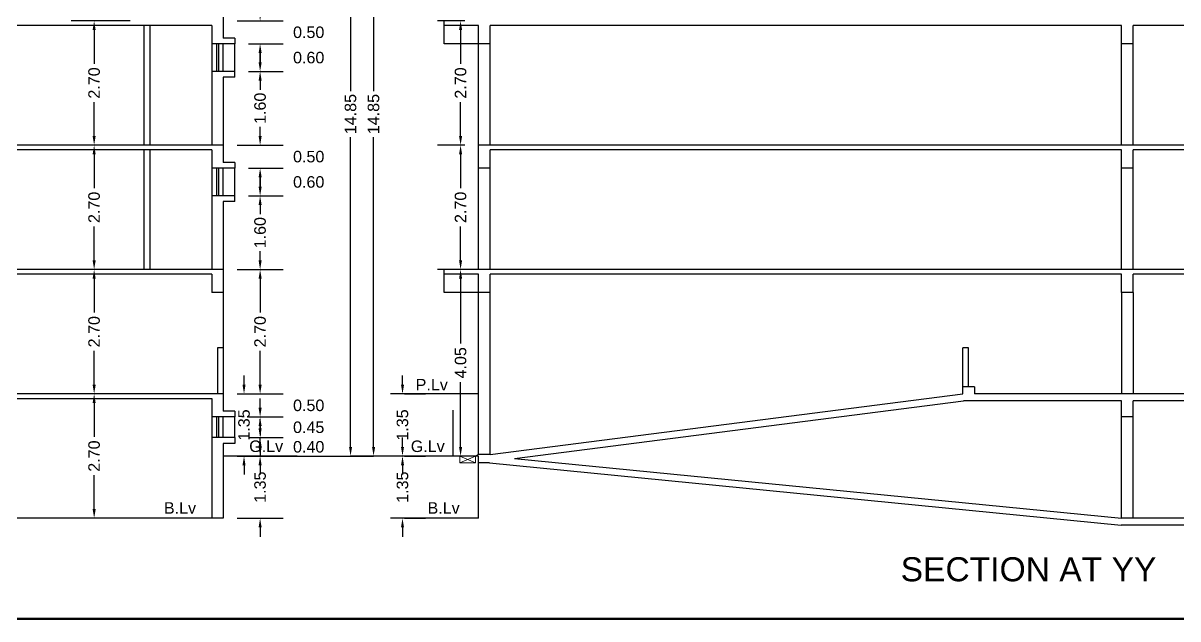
# Model space of a CAD drawing. Header units: metres. Extents: x 1218 to 1385, y 326 to 504.
# Drawn here: x 1268.76 to 1293.86, y 418.82 to 431.75 of the extents above; entities that cross this region are included whole.
import ezdxf

# ---------------------------------------------------------------- set-up
doc = ezdxf.new("R2010")
doc.units = ezdxf.units.M
doc.header["$MEASUREMENT"] = 0
for name, color, linetype, lineweight in [('column', 1, 'Continuous', 25), ('wall', 92, 'Continuous', 50), ('win', 40, 'Continuous', 20)]:
    doc.layers.add(name, color=color, linetype=linetype, lineweight=lineweight)
doc.layers.add('Text', color=7, linetype='Continuous')
doc.styles.add('PreDCRFont', font='arial.ttf', dxfattribs={"height": 0.25})
doc.styles.add('style2', font='arial.ttf', dxfattribs={"height": 0.25})
doc.dimstyles.new('Copy of Standard2', dxfattribs={"dimtxt": 0.25, "dimasz": 0.2, "dimexe": 0.5, "dimexo": 0.3, "dimgap": 0.09, "dimtad": 0, "dimtoh": 1, "dimzin": 0, "dimdsep": 46, "dimtxsty": 'PreDCRFont', "dimcen": 0.025, "dimdle": 0.1, "dimadec": 0, "dimazin": 0, "dimtfac": 1, "dimtofl": 0, "dimtmove": 2, "dimatfit": 3, "dimfxl": 0.18, "dimtolj": 1, "dimtzin": 0, "dimarcsym": 0})

# ---------------------------------------------------------------- blocks, each defined once
blk = doc.blocks.new('*D1')
at = {"layer": 'Defpoints', "color": 0, "linetype": 'Continuous', "transparency": 16777216}
for p in [(1273.115, 422.352), (1273.914, 422.352), (1273.115, 421.002)]:
    blk.add_point(p, dxfattribs=at)
at = {"layer": 'Text', "color": 0, "linetype": 'Continuous', "lineweight": -2, "transparency": 16777216}
for p, q in [((1273.914, 422.552), (1273.914, 422.752)), ((1273.415, 422.352), (1274.414, 422.352)), ((1273.415, 421.002), (1274.414, 421.002)), ((1273.914, 420.802), (1273.914, 420.602))]:
    blk.add_line(p, q, dxfattribs=at)
at = {"layer": 'Text', "color": 0, "linetype": 'Continuous', "transparency": 16777216}
for points in [[(1273.881, 422.552), (1273.948, 422.552), (1273.914, 422.352)], [(1273.881, 420.802), (1273.948, 420.802), (1273.914, 421.002)]]:
    blk.add_solid(points, dxfattribs=at)
at = {"layer": 'Text', "color": 0, "linetype": 'Continuous', "transparency": 16777216, "insert": (1273.914, 421.677), "char_height": 0.25, "attachment_point": 5, "rotation": 90, "style": 'PreDCRFont'}
blk.add_mtext('\\A1;1.35', dxfattribs=at)
blk = doc.blocks.new('*D2')
at = {"layer": 'Defpoints', "color": 0, "linetype": 'Continuous', "transparency": 16777216}
for p in [(1273.365, 422.752), (1273.914, 422.752), (1273.115, 422.352)]:
    blk.add_point(p, dxfattribs=at)
at = {"layer": 'Text', "color": 0, "linetype": 'Continuous', "lineweight": -2, "transparency": 16777216}
for p, q in [((1273.914, 422.952), (1273.914, 423.152)), ((1273.665, 422.752), (1274.414, 422.752)), ((1273.415, 422.352), (1274.414, 422.352)), ((1273.914, 422.152), (1273.914, 421.952))]:
    blk.add_line(p, q, dxfattribs=at)
at = {"layer": 'Text', "color": 0, "linetype": 'Continuous', "transparency": 16777216}
for points in [[(1273.881, 422.952), (1273.948, 422.952), (1273.914, 422.752)], [(1273.881, 422.152), (1273.948, 422.152), (1273.914, 422.352)]]:
    blk.add_solid(points, dxfattribs=at)
at = {"layer": 'Text', "color": 0, "linetype": 'Continuous', "transparency": 16777216, "insert": (1274.97, 422.552), "char_height": 0.25, "attachment_point": 5, "style": 'PreDCRFont'}
blk.add_mtext('\\A1;0.40', dxfattribs=at)
blk = doc.blocks.new('*D3')
at = {"layer": 'Defpoints', "color": 0, "linetype": 'Continuous', "transparency": 16777216}
for p in [(1273.365, 423.202), (1273.914, 423.202), (1273.365, 422.752)]:
    blk.add_point(p, dxfattribs=at)
at = {"layer": 'Text', "color": 0, "linetype": 'Continuous', "lineweight": -2, "transparency": 16777216}
for p, q in [((1273.914, 423.402), (1273.914, 423.602)), ((1273.665, 423.202), (1274.414, 423.202)), ((1273.665, 422.752), (1274.414, 422.752)), ((1273.914, 422.552), (1273.914, 422.352))]:
    blk.add_line(p, q, dxfattribs=at)
at = {"layer": 'Text', "color": 0, "linetype": 'Continuous', "transparency": 16777216}
for points in [[(1273.881, 423.402), (1273.948, 423.402), (1273.914, 423.202)], [(1273.881, 422.552), (1273.948, 422.552), (1273.914, 422.752)]]:
    blk.add_solid(points, dxfattribs=at)
at = {"layer": 'Text', "color": 0, "linetype": 'Continuous', "transparency": 16777216, "insert": (1274.97, 422.977), "char_height": 0.25, "attachment_point": 5, "style": 'PreDCRFont'}
blk.add_mtext('\\A1;0.45', dxfattribs=at)
blk = doc.blocks.new('*D4')
at = {"layer": 'Defpoints', "color": 0, "linetype": 'Continuous', "transparency": 16777216}
for p in [(1273.115, 423.702), (1273.914, 423.702), (1273.365, 423.202)]:
    blk.add_point(p, dxfattribs=at)
at = {"layer": 'Text', "color": 0, "linetype": 'Continuous', "lineweight": -2, "transparency": 16777216}
for p, q in [((1273.914, 423.902), (1273.914, 424.102)), ((1273.415, 423.702), (1274.414, 423.702)), ((1273.665, 423.202), (1274.414, 423.202)), ((1273.914, 423.002), (1273.914, 422.802))]:
    blk.add_line(p, q, dxfattribs=at)
at = {"layer": 'Text', "color": 0, "linetype": 'Continuous', "transparency": 16777216}
for points in [[(1273.881, 423.902), (1273.948, 423.902), (1273.914, 423.702)], [(1273.881, 423.002), (1273.948, 423.002), (1273.914, 423.202)]]:
    blk.add_solid(points, dxfattribs=at)
at = {"layer": 'Text', "color": 0, "linetype": 'Continuous', "transparency": 16777216, "insert": (1274.97, 423.452), "char_height": 0.25, "attachment_point": 5, "style": 'PreDCRFont'}
blk.add_mtext('\\A1;0.50', dxfattribs=at)
blk = doc.blocks.new('*D5')
at = {"layer": 'Defpoints', "color": 0, "linetype": 'Continuous', "transparency": 16777216}
for p in [(1273.115, 426.402), (1273.914, 426.402), (1273.115, 423.702)]:
    blk.add_point(p, dxfattribs=at)
at = {"layer": 'Text', "color": 0, "linetype": 'Continuous', "lineweight": -2, "transparency": 16777216}
for p, q in [((1273.415, 426.402), (1274.414, 426.402)), ((1273.914, 426.202), (1273.914, 425.468)), ((1273.914, 423.902), (1273.914, 424.636)), ((1273.415, 423.702), (1274.414, 423.702))]:
    blk.add_line(p, q, dxfattribs=at)
at = {"layer": 'Text', "color": 0, "linetype": 'Continuous', "transparency": 16777216}
for points in [[(1273.881, 426.202), (1273.948, 426.202), (1273.914, 426.402)], [(1273.881, 423.902), (1273.948, 423.902), (1273.914, 423.702)]]:
    blk.add_solid(points, dxfattribs=at)
at = {"layer": 'Text', "color": 0, "linetype": 'Continuous', "transparency": 16777216, "insert": (1273.914, 425.052), "char_height": 0.25, "attachment_point": 5, "rotation": 90, "style": 'PreDCRFont'}
blk.add_mtext('\\A1;2.70', dxfattribs=at)
blk = doc.blocks.new('*D6')
at = {"layer": 'Defpoints', "color": 0, "linetype": 'Continuous', "transparency": 16777216}
for p in [(1273.365, 428.002), (1273.914, 428.002), (1273.115, 426.402)]:
    blk.add_point(p, dxfattribs=at)
at = {"layer": 'Text', "color": 0, "linetype": 'Continuous', "lineweight": -2, "transparency": 16777216}
for p, q in [((1273.665, 428.002), (1274.414, 428.002)), ((1273.914, 427.802), (1273.914, 427.605)), ((1273.914, 426.602), (1273.914, 426.8)), ((1273.415, 426.402), (1274.414, 426.402))]:
    blk.add_line(p, q, dxfattribs=at)
at = {"layer": 'Text', "color": 0, "linetype": 'Continuous', "transparency": 16777216}
for points in [[(1273.881, 427.802), (1273.948, 427.802), (1273.914, 428.002)], [(1273.881, 426.602), (1273.948, 426.602), (1273.914, 426.402)]]:
    blk.add_solid(points, dxfattribs=at)
at = {"layer": 'Text', "color": 0, "linetype": 'Continuous', "transparency": 16777216, "insert": (1273.914, 427.202), "char_height": 0.25, "attachment_point": 5, "rotation": 90, "style": 'PreDCRFont'}
blk.add_mtext('\\A1;1.60', dxfattribs=at)
blk = doc.blocks.new('*D7')
at = {"layer": 'Defpoints', "color": 0, "linetype": 'Continuous', "transparency": 16777216}
for p in [(1273.365, 428.602), (1273.914, 428.602), (1273.365, 428.002)]:
    blk.add_point(p, dxfattribs=at)
at = {"layer": 'Text', "color": 0, "linetype": 'Continuous', "lineweight": -2, "transparency": 16777216}
for p, q in [((1273.665, 428.602), (1274.414, 428.602)), ((1273.914, 428.202), (1273.914, 428.402)), ((1273.665, 428.002), (1274.414, 428.002))]:
    blk.add_line(p, q, dxfattribs=at)
at = {"layer": 'Text', "color": 0, "linetype": 'Continuous', "transparency": 16777216}
for points in [[(1273.881, 428.402), (1273.948, 428.402), (1273.914, 428.602)], [(1273.881, 428.202), (1273.948, 428.202), (1273.914, 428.002)]]:
    blk.add_solid(points, dxfattribs=at)
at = {"layer": 'Text', "color": 0, "linetype": 'Continuous', "transparency": 16777216, "insert": (1274.97, 428.302), "char_height": 0.25, "attachment_point": 5, "style": 'PreDCRFont'}
blk.add_mtext('\\A1;0.60', dxfattribs=at)
blk = doc.blocks.new('*D8')
at = {"layer": 'Defpoints', "color": 0, "linetype": 'Continuous', "transparency": 16777216}
for p in [(1273.115, 429.102), (1273.914, 429.102), (1273.365, 428.602)]:
    blk.add_point(p, dxfattribs=at)
at = {"layer": 'Text', "color": 0, "linetype": 'Continuous', "lineweight": -2, "transparency": 16777216}
for p, q in [((1273.914, 429.302), (1273.914, 429.502)), ((1273.415, 429.102), (1274.414, 429.102)), ((1273.665, 428.602), (1274.414, 428.602)), ((1273.914, 428.402), (1273.914, 428.202))]:
    blk.add_line(p, q, dxfattribs=at)
at = {"layer": 'Text', "color": 0, "linetype": 'Continuous', "transparency": 16777216}
for points in [[(1273.881, 429.302), (1273.948, 429.302), (1273.914, 429.102)], [(1273.881, 428.402), (1273.948, 428.402), (1273.914, 428.602)]]:
    blk.add_solid(points, dxfattribs=at)
at = {"layer": 'Text', "color": 0, "linetype": 'Continuous', "transparency": 16777216, "insert": (1274.97, 428.852), "char_height": 0.25, "attachment_point": 5, "style": 'PreDCRFont'}
blk.add_mtext('\\A1;0.50', dxfattribs=at)
blk = doc.blocks.new('*D9')
at = {"layer": 'Defpoints', "color": 0, "linetype": 'Continuous', "transparency": 16777216}
for p in [(1273.365, 430.702), (1273.914, 430.702), (1273.115, 429.102)]:
    blk.add_point(p, dxfattribs=at)
at = {"layer": 'Text', "color": 0, "linetype": 'Continuous', "lineweight": -2, "transparency": 16777216}
for p, q in [((1273.665, 430.702), (1274.414, 430.702)), ((1273.914, 430.502), (1273.914, 430.305)), ((1273.914, 429.302), (1273.914, 429.5)), ((1273.415, 429.102), (1274.414, 429.102))]:
    blk.add_line(p, q, dxfattribs=at)
at = {"layer": 'Text', "color": 0, "linetype": 'Continuous', "transparency": 16777216}
for points in [[(1273.881, 430.502), (1273.948, 430.502), (1273.914, 430.702)], [(1273.881, 429.302), (1273.948, 429.302), (1273.914, 429.102)]]:
    blk.add_solid(points, dxfattribs=at)
at = {"layer": 'Text', "color": 0, "linetype": 'Continuous', "transparency": 16777216, "insert": (1273.914, 429.902), "char_height": 0.25, "attachment_point": 5, "rotation": 90, "style": 'PreDCRFont'}
blk.add_mtext('\\A1;1.60', dxfattribs=at)
blk = doc.blocks.new('*D10')
at = {"layer": 'Defpoints', "color": 0, "linetype": 'Continuous', "transparency": 16777216}
for p in [(1273.365, 431.302), (1273.914, 431.302), (1273.365, 430.702)]:
    blk.add_point(p, dxfattribs=at)
at = {"layer": 'Text', "color": 0, "linetype": 'Continuous', "lineweight": -2, "transparency": 16777216}
for p, q in [((1273.665, 431.302), (1274.414, 431.302)), ((1273.914, 430.902), (1273.914, 431.102)), ((1273.665, 430.702), (1274.414, 430.702))]:
    blk.add_line(p, q, dxfattribs=at)
at = {"layer": 'Text', "color": 0, "linetype": 'Continuous', "transparency": 16777216}
for points in [[(1273.881, 431.102), (1273.948, 431.102), (1273.914, 431.302)], [(1273.881, 430.902), (1273.948, 430.902), (1273.914, 430.702)]]:
    blk.add_solid(points, dxfattribs=at)
at = {"layer": 'Text', "color": 0, "linetype": 'Continuous', "transparency": 16777216, "insert": (1274.97, 431.002), "char_height": 0.25, "attachment_point": 5, "style": 'PreDCRFont'}
blk.add_mtext('\\A1;0.60', dxfattribs=at)
blk = doc.blocks.new('*D11')
at = {"layer": 'Defpoints', "color": 0, "linetype": 'Continuous', "transparency": 16777216}
for p in [(1273.115, 431.802), (1273.914, 431.802), (1273.365, 431.302)]:
    blk.add_point(p, dxfattribs=at)
at = {"layer": 'Text', "color": 0, "linetype": 'Continuous', "lineweight": -2, "transparency": 16777216}
for p, q in [((1273.914, 432.002), (1273.914, 432.202)), ((1273.415, 431.802), (1274.414, 431.802)), ((1273.665, 431.302), (1274.414, 431.302)), ((1273.914, 431.102), (1273.914, 430.902))]:
    blk.add_line(p, q, dxfattribs=at)
at = {"layer": 'Text', "color": 0, "linetype": 'Continuous', "transparency": 16777216}
for points in [[(1273.881, 432.002), (1273.948, 432.002), (1273.914, 431.802)], [(1273.881, 431.102), (1273.948, 431.102), (1273.914, 431.302)]]:
    blk.add_solid(points, dxfattribs=at)
at = {"layer": 'Text', "color": 0, "linetype": 'Continuous', "transparency": 16777216, "insert": (1274.97, 431.552), "char_height": 0.25, "attachment_point": 5, "style": 'PreDCRFont'}
blk.add_mtext('\\A1;0.50', dxfattribs=at)
blk = doc.blocks.new('*D19')
at = {"layer": 'Defpoints', "color": 0, "linetype": 'Continuous', "transparency": 16777216}
for p in [(1270.308, 423.702), (1271.613, 423.702), (1271.613, 421.002)]:
    blk.add_point(p, dxfattribs=at)
at = {"layer": 'Text', "color": 0, "linetype": 'Continuous', "lineweight": -2, "transparency": 16777216}
for p, q in [((1271.313, 423.702), (1269.808, 423.702)), ((1270.308, 423.502), (1270.308, 422.768)), ((1270.308, 421.202), (1270.308, 421.936)), ((1271.313, 421.002), (1269.808, 421.002))]:
    blk.add_line(p, q, dxfattribs=at)
at = {"layer": 'Text', "color": 0, "linetype": 'Continuous', "transparency": 16777216}
for points in [[(1270.275, 423.502), (1270.342, 423.502), (1270.308, 423.702)], [(1270.275, 421.202), (1270.342, 421.202), (1270.308, 421.002)]]:
    blk.add_solid(points, dxfattribs=at)
at = {"layer": 'Text', "color": 0, "linetype": 'Continuous', "transparency": 16777216, "insert": (1270.308, 422.352), "char_height": 0.25, "attachment_point": 5, "rotation": 90, "style": 'PreDCRFont'}
blk.add_mtext('\\A1;2.70', dxfattribs=at)
blk = doc.blocks.new('*D20')
at = {"layer": 'Defpoints', "color": 0, "linetype": 'Continuous', "transparency": 16777216}
for p in [(1270.308, 426.402), (1270.308, 426.402), (1271.613, 423.702)]:
    blk.add_point(p, dxfattribs=at)
at = {"layer": 'Text', "color": 0, "linetype": 'Continuous', "lineweight": -2, "transparency": 16777216}
for p, q in [((1270.008, 426.402), (1269.808, 426.402)), ((1270.308, 426.202), (1270.308, 425.468)), ((1270.308, 423.902), (1270.308, 424.636)), ((1271.313, 423.702), (1269.808, 423.702))]:
    blk.add_line(p, q, dxfattribs=at)
at = {"layer": 'Text', "color": 0, "linetype": 'Continuous', "transparency": 16777216}
for points in [[(1270.275, 426.202), (1270.342, 426.202), (1270.308, 426.402)], [(1270.275, 423.902), (1270.342, 423.902), (1270.308, 423.702)]]:
    blk.add_solid(points, dxfattribs=at)
at = {"layer": 'Text', "color": 0, "linetype": 'Continuous', "transparency": 16777216, "insert": (1270.308, 425.052), "char_height": 0.25, "attachment_point": 5, "rotation": 90, "style": 'PreDCRFont'}
blk.add_mtext('\\A1;2.70', dxfattribs=at)
blk = doc.blocks.new('*D21')
at = {"layer": 'Defpoints', "color": 0, "linetype": 'Continuous', "transparency": 16777216}
for p in [(1270.308, 429.102), (1271.39, 429.102), (1270.308, 426.402)]:
    blk.add_point(p, dxfattribs=at)
at = {"layer": 'Text', "color": 0, "linetype": 'Continuous', "lineweight": -2, "transparency": 16777216}
for p, q in [((1271.09, 429.102), (1269.808, 429.102)), ((1270.308, 428.902), (1270.308, 428.168)), ((1270.308, 426.602), (1270.308, 427.336)), ((1270.008, 426.402), (1269.808, 426.402))]:
    blk.add_line(p, q, dxfattribs=at)
at = {"layer": 'Text', "color": 0, "linetype": 'Continuous', "transparency": 16777216}
for points in [[(1270.275, 428.902), (1270.342, 428.902), (1270.308, 429.102)], [(1270.275, 426.602), (1270.342, 426.602), (1270.308, 426.402)]]:
    blk.add_solid(points, dxfattribs=at)
at = {"layer": 'Text', "color": 0, "linetype": 'Continuous', "transparency": 16777216, "insert": (1270.308, 427.752), "char_height": 0.25, "attachment_point": 5, "rotation": 90, "style": 'PreDCRFont'}
blk.add_mtext('\\A1;2.70', dxfattribs=at)
blk = doc.blocks.new('*D22')
at = {"layer": 'Defpoints', "color": 0, "linetype": 'Continuous', "transparency": 16777216}
for p in [(1270.308, 431.802), (1271.39, 431.802), (1271.39, 429.102)]:
    blk.add_point(p, dxfattribs=at)
at = {"layer": 'Text', "color": 0, "linetype": 'Continuous', "lineweight": -2, "transparency": 16777216}
for p, q in [((1271.09, 431.802), (1269.808, 431.802)), ((1270.308, 431.602), (1270.308, 430.868)), ((1270.308, 429.302), (1270.308, 430.036)), ((1271.09, 429.102), (1269.808, 429.102))]:
    blk.add_line(p, q, dxfattribs=at)
at = {"layer": 'Text', "color": 0, "linetype": 'Continuous', "transparency": 16777216}
for points in [[(1270.275, 431.602), (1270.342, 431.602), (1270.308, 431.802)], [(1270.275, 429.302), (1270.342, 429.302), (1270.308, 429.102)]]:
    blk.add_solid(points, dxfattribs=at)
at = {"layer": 'Text', "color": 0, "linetype": 'Continuous', "transparency": 16777216, "insert": (1270.308, 430.452), "char_height": 0.25, "attachment_point": 5, "rotation": 90, "style": 'PreDCRFont'}
blk.add_mtext('\\A1;2.70', dxfattribs=at)
blk = doc.blocks.new('*D37')
at = {"layer": 'Defpoints', "color": 0, "linetype": 'Continuous', "transparency": 16777216}
for p in [(1273.115, 423.702), (1273.565, 423.702), (1273.115, 422.352)]:
    blk.add_point(p, dxfattribs=at)
at = {"layer": 'Text', "color": 0, "linetype": 'Continuous', "lineweight": -2, "transparency": 16777216}
for p, q in [((1273.565, 423.902), (1273.565, 424.102)), ((1273.415, 423.702), (1274.065, 423.702)), ((1273.415, 422.352), (1274.065, 422.352)), ((1273.565, 422.152), (1273.565, 421.952))]:
    blk.add_line(p, q, dxfattribs=at)
at = {"layer": 'Text', "color": 0, "linetype": 'Continuous', "transparency": 16777216}
for points in [[(1273.531, 423.902), (1273.598, 423.902), (1273.565, 423.702)], [(1273.531, 422.152), (1273.598, 422.152), (1273.565, 422.352)]]:
    blk.add_solid(points, dxfattribs=at)
at = {"layer": 'Text', "color": 0, "linetype": 'Continuous', "transparency": 16777216, "insert": (1273.565, 423.027), "char_height": 0.25, "attachment_point": 5, "rotation": 90, "style": 'PreDCRFont'}
blk.add_mtext('\\A1;1.35', dxfattribs=at)
blk = doc.blocks.new('*D45')
at = {"layer": 'Defpoints', "color": 0, "linetype": 'Continuous', "transparency": 16777216}
for p in [(1273.115, 437.202), (1275.879, 437.202), (1273.115, 422.352)]:
    blk.add_point(p, dxfattribs=at)
at = {"layer": 'Text', "color": 0, "linetype": 'Continuous', "lineweight": -2, "transparency": 16777216}
for p, q in [((1273.415, 437.202), (1276.379, 437.202)), ((1275.879, 437.002), (1275.879, 430.278)), ((1275.879, 422.552), (1275.879, 429.276)), ((1273.415, 422.352), (1276.379, 422.352))]:
    blk.add_line(p, q, dxfattribs=at)
at = {"layer": 'Text', "color": 0, "linetype": 'Continuous', "transparency": 16777216}
for points in [[(1275.846, 437.002), (1275.913, 437.002), (1275.879, 437.202)], [(1275.846, 422.552), (1275.913, 422.552), (1275.879, 422.352)]]:
    blk.add_solid(points, dxfattribs=at)
at = {"layer": 'Text', "color": 0, "linetype": 'Continuous', "transparency": 16777216, "insert": (1275.879, 429.777), "char_height": 0.25, "attachment_point": 5, "rotation": 90, "style": 'PreDCRFont'}
blk.add_mtext('\\A1;14.85', dxfattribs=at)
blk = doc.blocks.new('*D46')
at = {"layer": 'Defpoints', "color": 0, "linetype": 'Continuous', "transparency": 16777216}
for p in [(1278.27, 426.402), (1278.663, 426.402), (1278.663, 422.352)]:
    blk.add_point(p, dxfattribs=at)
at = {"layer": 'Text', "color": 0, "linetype": 'Continuous', "lineweight": -2, "transparency": 16777216}
for p, q in [((1278.363, 426.402), (1277.77, 426.402)), ((1278.27, 426.202), (1278.27, 424.798)), ((1278.27, 422.552), (1278.27, 423.956)), ((1278.363, 422.352), (1277.77, 422.352))]:
    blk.add_line(p, q, dxfattribs=at)
at = {"layer": 'Text', "color": 0, "linetype": 'Continuous', "transparency": 16777216}
for points in [[(1278.236, 426.202), (1278.303, 426.202), (1278.27, 426.402)], [(1278.236, 422.552), (1278.303, 422.552), (1278.27, 422.352)]]:
    blk.add_solid(points, dxfattribs=at)
at = {"layer": 'Text', "color": 0, "linetype": 'Continuous', "transparency": 16777216, "insert": (1278.27, 424.377), "char_height": 0.25, "attachment_point": 5, "rotation": 90, "style": 'PreDCRFont'}
blk.add_mtext('\\A1;4.05', dxfattribs=at)
blk = doc.blocks.new('*D47')
at = {"layer": 'Defpoints', "color": 0, "linetype": 'Continuous', "transparency": 16777216}
for p in [(1276.748, 423.702), (1277.008, 423.702), (1276.748, 422.352)]:
    blk.add_point(p, dxfattribs=at)
at = {"layer": 'Text', "color": 0, "linetype": 'Continuous', "lineweight": -2, "transparency": 16777216}
for p, q in [((1277.008, 423.902), (1277.008, 424.102)), ((1277.048, 423.702), (1277.508, 423.702)), ((1277.048, 422.352), (1277.508, 422.352)), ((1277.008, 422.152), (1277.008, 421.952))]:
    blk.add_line(p, q, dxfattribs=at)
at = {"layer": 'Text', "color": 0, "linetype": 'Continuous', "transparency": 16777216}
for points in [[(1276.975, 423.902), (1277.041, 423.902), (1277.008, 423.702)], [(1276.975, 422.152), (1277.041, 422.152), (1277.008, 422.352)]]:
    blk.add_solid(points, dxfattribs=at)
at = {"layer": 'Text', "color": 0, "linetype": 'Continuous', "transparency": 16777216, "insert": (1277.008, 423.027), "char_height": 0.25, "attachment_point": 5, "rotation": 90, "style": 'PreDCRFont'}
blk.add_mtext('\\A1;1.35', dxfattribs=at)
blk = doc.blocks.new('*D48')
at = {"layer": 'Defpoints', "color": 0, "linetype": 'Continuous', "transparency": 16777216}
for p in [(1276.748, 422.352), (1276.748, 421.002), (1277.008, 421.002)]:
    blk.add_point(p, dxfattribs=at)
at = {"layer": 'Text', "color": 0, "linetype": 'Continuous', "lineweight": -2, "transparency": 16777216}
for p, q in [((1277.008, 422.552), (1277.008, 422.752)), ((1277.048, 422.352), (1277.508, 422.352)), ((1277.008, 420.802), (1277.008, 420.602)), ((1277.048, 421.002), (1277.508, 421.002))]:
    blk.add_line(p, q, dxfattribs=at)
at = {"layer": 'Text', "color": 0, "linetype": 'Continuous', "transparency": 16777216}
for points in [[(1276.975, 422.552), (1277.041, 422.552), (1277.008, 422.352)], [(1276.975, 420.802), (1277.041, 420.802), (1277.008, 421.002)]]:
    blk.add_solid(points, dxfattribs=at)
at = {"layer": 'Text', "color": 0, "linetype": 'Continuous', "transparency": 16777216, "insert": (1277.008, 421.677), "char_height": 0.25, "attachment_point": 5, "rotation": 90, "style": 'PreDCRFont'}
blk.add_mtext('\\A1;1.35', dxfattribs=at)
blk = doc.blocks.new('*D49')
at = {"layer": 'Defpoints', "color": 0, "linetype": 'Continuous', "transparency": 16777216}
for p in [(1278.27, 429.102), (1278.663, 429.102), (1278.663, 426.402)]:
    blk.add_point(p, dxfattribs=at)
at = {"layer": 'Text', "color": 0, "linetype": 'Continuous', "lineweight": -2, "transparency": 16777216}
for p, q in [((1278.363, 429.102), (1277.77, 429.102)), ((1278.27, 428.902), (1278.27, 428.168)), ((1278.27, 426.602), (1278.27, 427.336)), ((1278.363, 426.402), (1277.77, 426.402))]:
    blk.add_line(p, q, dxfattribs=at)
at = {"layer": 'Text', "color": 0, "linetype": 'Continuous', "transparency": 16777216}
for points in [[(1278.236, 428.902), (1278.303, 428.902), (1278.27, 429.102)], [(1278.236, 426.602), (1278.303, 426.602), (1278.27, 426.402)]]:
    blk.add_solid(points, dxfattribs=at)
at = {"layer": 'Text', "color": 0, "linetype": 'Continuous', "transparency": 16777216, "insert": (1278.27, 427.752), "char_height": 0.25, "attachment_point": 5, "rotation": 90, "style": 'PreDCRFont'}
blk.add_mtext('\\A1;2.70', dxfattribs=at)
blk = doc.blocks.new('*D50')
at = {"layer": 'Defpoints', "color": 0, "linetype": 'Continuous', "transparency": 16777216}
for p in [(1278.27, 431.802), (1278.663, 431.802), (1278.663, 429.102)]:
    blk.add_point(p, dxfattribs=at)
at = {"layer": 'Text', "color": 0, "linetype": 'Continuous', "lineweight": -2, "transparency": 16777216}
for p, q in [((1278.363, 431.802), (1277.77, 431.802)), ((1278.27, 431.602), (1278.27, 430.868)), ((1278.27, 429.302), (1278.27, 430.036)), ((1278.363, 429.102), (1277.77, 429.102))]:
    blk.add_line(p, q, dxfattribs=at)
at = {"layer": 'Text', "color": 0, "linetype": 'Continuous', "transparency": 16777216}
for points in [[(1278.236, 431.602), (1278.303, 431.602), (1278.27, 431.802)], [(1278.236, 429.302), (1278.303, 429.302), (1278.27, 429.102)]]:
    blk.add_solid(points, dxfattribs=at)
at = {"layer": 'Text', "color": 0, "linetype": 'Continuous', "transparency": 16777216, "insert": (1278.27, 430.452), "char_height": 0.25, "attachment_point": 5, "rotation": 90, "style": 'PreDCRFont'}
blk.add_mtext('\\A1;2.70', dxfattribs=at)
blk = doc.blocks.new('*D54')
at = {"layer": 'Defpoints', "color": 0, "linetype": 'Continuous', "transparency": 16777216}
for p in [(1278.663, 437.202), (1276.379, 422.352), (1278.663, 422.352)]:
    blk.add_point(p, dxfattribs=at)
at = {"layer": 'Text', "color": 0, "linetype": 'Continuous', "lineweight": -2, "transparency": 16777216}
for p, q in [((1278.363, 437.202), (1275.879, 437.202)), ((1276.379, 437.002), (1276.379, 430.278)), ((1276.379, 422.552), (1276.379, 429.276)), ((1278.363, 422.352), (1275.879, 422.352))]:
    blk.add_line(p, q, dxfattribs=at)
at = {"layer": 'Text', "color": 0, "linetype": 'Continuous', "transparency": 16777216}
for points in [[(1276.346, 437.002), (1276.413, 437.002), (1276.379, 437.202)], [(1276.346, 422.552), (1276.413, 422.552), (1276.379, 422.352)]]:
    blk.add_solid(points, dxfattribs=at)
at = {"layer": 'Text', "color": 0, "linetype": 'Continuous', "transparency": 16777216, "insert": (1276.379, 429.777), "char_height": 0.25, "attachment_point": 5, "rotation": 90, "style": 'PreDCRFont'}
blk.add_mtext('\\A1;14.85', dxfattribs=at)

msp = doc.modelspace()

# ---------------------------------------------------------------- linework, layer by layer
at = {"layer": 'column', "linetype": 'Continuous'}
msp.add_line((1278.1101, 422.3521), (1278.1101, 423.3521), dxfattribs=at)
at = {"layer": 'Text', "linetype": 'Continuous'}
for p, q in [((1273.1148, 433.2771), (1273.1148, 431.4271)), ((1272.8648, 431.7021), (1266.5018, 431.7021)), ((1271.3898, 431.7021), (1271.3898, 429.1021)), ((1271.5148, 431.7021), (1271.5148, 429.1021)), ((1272.8648, 431.7021), (1272.8648, 431.3021)), ((1277.9127, 431.3021), (1277.9127, 431.8021)), ((1278.6627, 431.7021), (1277.9127, 431.7021)), ((1278.6627, 426.4021), (1278.6627, 431.7021)), ((1278.9127, 429.1021), (1278.9127, 431.7021)), ((1292.6327, 431.7021), (1278.9127, 431.7021)), ((1292.6327, 429.1021), (1292.6327, 431.7021)), ((1292.8827, 429.1021), (1292.8827, 431.7021)), ((1299.3457, 431.7021), (1292.8827, 431.7021)), ((1273.3648, 431.4271), (1273.1148, 431.4271)), ((1273.3648, 431.4271), (1273.3648, 431.3021)), ((1272.8648, 431.3021), (1272.8648, 430.7021)), ((1273.3648, 431.3021), (1272.8648, 431.3021)), ((1272.9648, 431.3021), (1272.9648, 430.7021)), ((1273.0148, 430.7021), (1273.0148, 431.3021)), ((1273.1148, 430.7021), (1273.1148, 431.3021)), ((1273.3648, 430.7021), (1273.3648, 431.3021)), ((1278.6627, 431.3021), (1277.9127, 431.3021)), ((1278.9127, 431.3021), (1278.6627, 431.3021)), ((1292.8827, 431.3021), (1292.6327, 431.3021)), ((1272.8648, 430.7021), (1272.8648, 429.1021)), ((1273.3648, 430.7021), (1272.8648, 430.7021)), ((1273.1148, 430.5771), (1273.1148, 428.7271)), ((1273.3648, 430.5771), (1273.1148, 430.5771)), ((1273.3648, 430.5771), (1273.3648, 430.7021)), ((1273.1148, 429.1021), (1261.5103, 429.1021)), ((1301.0957, 429.1021), (1278.6627, 429.1021)), ((1272.8648, 429.0021), (1266.5018, 429.0021)), ((1271.3898, 429.0021), (1271.3898, 426.4021)), ((1271.5148, 429.0021), (1271.5148, 426.4021)), ((1272.8648, 429.0021), (1272.8648, 428.6021)), ((1278.9127, 426.4021), (1278.9127, 429.0021)), ((1292.6327, 429.0021), (1278.9127, 429.0021)), ((1292.6327, 426.4021), (1292.6327, 429.0021)), ((1292.8827, 426.4021), (1292.8827, 429.0021)), ((1299.3457, 429.0021), (1292.8827, 429.0021)), ((1273.1148, 428.6021), (1272.8648, 428.6021)), ((1272.8648, 428.6021), (1272.8648, 428.0021)), ((1273.3648, 428.6021), (1272.8648, 428.6021)), ((1272.9648, 428.6021), (1272.9648, 428.0021)), ((1273.0148, 428.0021), (1273.0148, 428.6021)), ((1273.3648, 428.7271), (1273.1148, 428.7271)), ((1273.1148, 428.0021), (1273.1148, 428.6021)), ((1273.3648, 428.7271), (1273.3648, 428.6021)), ((1273.3648, 428.0021), (1273.3648, 428.6021)), ((1278.9127, 428.6021), (1278.6627, 428.6021)), ((1292.8827, 428.6021), (1292.6327, 428.6021)), ((1272.8648, 428.0021), (1272.8648, 426.4021)), ((1273.1148, 428.0021), (1272.8648, 428.0021)), ((1273.3648, 428.0021), (1272.8648, 428.0021)), ((1273.1148, 427.8771), (1273.1148, 423.3271)), ((1273.3648, 427.8771), (1273.1148, 427.8771)), ((1273.3648, 427.8771), (1273.3648, 428.0021)), ((1273.1148, 426.4021), (1261.5103, 426.4021)), ((1272.8648, 426.3021), (1266.5018, 426.3021)), ((1272.8648, 426.3021), (1272.8648, 425.9021)), ((1301.0957, 426.4021), (1277.9127, 426.4021)), ((1277.9127, 425.9021), (1277.9127, 426.4021)), ((1278.6627, 426.3021), (1277.9127, 426.3021)), ((1278.6627, 422.3842), (1278.6627, 426.3021)), ((1278.9127, 422.3842), (1278.9127, 426.3021)), ((1292.6327, 426.3021), (1278.9127, 426.3021)), ((1292.6327, 425.9021), (1292.6327, 426.3021)), ((1292.8827, 425.9021), (1292.8827, 426.3021)), ((1299.3457, 426.3021), (1292.8827, 426.3021)), ((1273.1148, 425.9021), (1272.8648, 425.9021)), ((1278.6627, 425.9021), (1277.9127, 425.9021)), ((1278.9127, 425.9021), (1278.6627, 425.9021)), ((1292.8827, 425.9021), (1292.6327, 425.9021)), ((1292.6327, 425.9021), (1292.6327, 423.7021)), ((1292.8827, 425.9021), (1292.8827, 423.7021)), ((1272.9898, 424.7021), (1272.9898, 423.7021)), ((1273.1148, 424.7021), (1272.9898, 424.7021)), ((1289.3087, 424.7021), (1289.1837, 424.7021)), ((1289.1837, 423.8521), (1289.1837, 424.7021)), ((1289.3087, 423.8521), (1289.3087, 424.7021)), ((1289.1837, 423.7021), (1289.1837, 423.8521)), ((1289.4337, 423.8521), (1289.1837, 423.8521)), ((1289.4337, 423.8521), (1289.4337, 423.7021)), ((1273.1148, 423.7021), (1256.4598, 423.7021)), ((1272.8648, 423.6021), (1272.8648, 423.2021)), ((1278.6627, 423.7021), (1276.7482, 423.7021)), ((1278.9127, 422.3842), (1289.1837, 423.7021)), ((1279.4383, 422.3004), (1289.1933, 423.5521)), ((1292.6327, 423.5521), (1289.1933, 423.5521)), ((1299.5957, 423.7021), (1289.4337, 423.7021)), ((1292.6327, 421.0021), (1292.6327, 423.5521)), ((1292.8827, 421.0021), (1292.8827, 423.5521)), ((1299.3457, 423.5521), (1292.8827, 423.5521)), ((1273.3648, 423.3271), (1273.1148, 423.3271)), ((1273.3648, 423.3271), (1273.3648, 423.2021)), ((1273.3648, 423.2021), (1272.8648, 423.2021)), ((1272.8648, 423.2021), (1272.8648, 422.7521)), ((1272.9648, 423.2021), (1272.9648, 422.7521)), ((1273.0148, 422.7521), (1273.0148, 423.2021)), ((1273.1148, 422.7521), (1273.1148, 423.2021)), ((1273.3648, 422.7521), (1273.3648, 423.2021)), ((1292.8827, 423.2021), (1292.6327, 423.2021)), ((1272.8648, 422.7521), (1272.8648, 421.0021)), ((1273.3648, 422.7521), (1272.8648, 422.7521)), ((1273.1148, 422.6271), (1273.1148, 421.0021)), ((1273.3648, 422.6271), (1273.1148, 422.6271)), ((1273.3648, 422.7521), (1273.3648, 422.6271)), ((1274.7206, 422.3521), (1273.1148, 422.3521)), ((1278.6627, 422.3521), (1276.7482, 422.3521)), ((1278.6627, 422.3842), (1278.5962, 422.3521)), ((1278.9127, 422.3842), (1278.6627, 422.3842)), ((1278.6627, 421.0021), (1278.6627, 422.3521)), ((1279.4383, 422.3004), (1292.6327, 421.0021)), ((1278.898, 422.2028), (1278.6627, 422.2028)), ((1278.898, 422.2028), (1292.6254, 420.8521)), ((1273.1148, 421.0021), (1252.1818, 421.0021)), ((1278.6627, 421.0021), (1276.7482, 421.0021)), ((1299.5957, 420.8521), (1292.6254, 420.8521)), ((1299.3457, 421.0021), (1292.6327, 421.0021))]:
    msp.add_line(p, q, dxfattribs=at)
msp.add_lwpolyline([(1266.5018, 423.6021), (1272.8648, 423.6021)], dxfattribs=at)
at = {"layer": 'wall'}
msp.add_lwpolyline([(1217.8903, 418.8176), (1317.8903, 418.8176), (1317.8903, 504.0023), (1217.8903, 504.0023)], close=True, dxfattribs=at)
at = {"layer": 'win', "linetype": 'Continuous'}
for p, q in [((1278.2548, 422.2028), (1278.2548, 422.3521)), ((1278.2548, 422.3521), (1278.5962, 422.2028)), ((1278.5962, 422.3521), (1278.2548, 422.2028)), ((1278.5962, 422.3521), (1278.5962, 422.2028)), ((1278.5962, 422.2028), (1278.2548, 422.2028))]:
    msp.add_line(p, q, dxfattribs=at)

# ---------------------------------------------------------------- texts
at = {"layer": 'Text', "style": 'PreDCRFont'}
for s, p in [('P.Lv', (1277.2939, 423.7778)), ('G.Lv', (1277.1876, 422.4406)), ('B.Lv', (1271.8242, 421.1012)), ('B.Lv', (1277.552, 421.1012))]:
    msp.add_text(s, height=0.25, dxfattribs=at).set_placement(p)
at = {"layer": 'Text', "linetype": 'Continuous', "style": 'PreDCRFont'}
msp.add_text('G.Lv', height=0.25, dxfattribs=at).set_placement((1273.6772, 422.4406))
at = {"layer": 'wall', "linetype": 'Continuous', "style": 'style2'}
msp.add_text('SECTION AT YY', height=0.522618, dxfattribs=at).set_placement((1287.8312, 419.6336))

# ---------------------------------------------------------------- dimensions: what is measured, and where the dimension line sits
at = {"layer": 'Text', "linetype": 'Continuous'}
for base, p1, p2, picture, middle in [((1275.8793, 437.2021), (1273.1148, 422.3521), (1273.1148, 437.2021), '*D45', (1275.8793, 429.7771)), ((1276.3793, 422.3521), (1278.6627, 437.2021), (1278.6627, 422.3521), '*D54', (1276.3793, 429.7771)), ((1273.9144, 431.8021), (1273.3648, 431.3021), (1273.1148, 431.8021), '*D11', (1274.97, 431.5521)), ((1270.3082, 431.8021), (1271.3898, 429.1021), (1271.3898, 431.8021), '*D22', (1270.3082, 430.4521)), ((1278.2698, 431.8021), (1278.6627, 429.1021), (1278.6627, 431.8021), '*D50', (1278.2698, 430.4521)), ((1273.9144, 431.3021), (1273.3648, 430.7021), (1273.3648, 431.3021), '*D10', (1274.97, 431.0021)), ((1273.9144, 430.7021), (1273.1148, 429.1021), (1273.3648, 430.7021), '*D9', (1273.9144, 429.9021)), ((1273.9144, 429.1021), (1273.3648, 428.6021), (1273.1148, 429.1021), '*D8', (1274.97, 428.8521)), ((1270.3082, 429.1021), (1270.3082, 426.4021), (1271.3898, 429.1021), '*D21', (1270.3082, 427.7521)), ((1278.2698, 429.1021), (1278.6627, 426.4021), (1278.6627, 429.1021), '*D49', (1278.2698, 427.7521)), ((1273.9144, 428.6021), (1273.3648, 428.0021), (1273.3648, 428.6021), '*D7', (1274.97, 428.3021)), ((1273.9144, 428.0021), (1273.1148, 426.4021), (1273.3648, 428.0021), '*D6', (1273.9144, 427.2021)), ((1270.3082, 426.4021), (1271.6126, 423.7021), (1270.3082, 426.4021), '*D20', (1270.3082, 425.0521)), ((1273.9144, 426.4021), (1273.1148, 423.7021), (1273.1148, 426.4021), '*D5', (1273.9144, 425.0521)), ((1278.2698, 426.4021), (1278.6627, 422.3521), (1278.6627, 426.4021), '*D46', (1278.2698, 424.3771)), ((1273.9144, 423.7021), (1273.3648, 423.2021), (1273.1148, 423.7021), '*D4', (1274.97, 423.4521)), ((1273.5648, 423.7021), (1273.1148, 422.3521), (1273.1148, 423.7021), '*D37', (1273.5648, 423.0271)), ((1277.0081, 423.7021), (1276.7482, 422.3521), (1276.7482, 423.7021), '*D47', (1277.0081, 423.0271)), ((1270.3082, 423.7021), (1271.6126, 421.0021), (1271.6126, 423.7021), '*D19', (1270.3082, 422.3521)), ((1273.9144, 423.2021), (1273.3648, 422.7521), (1273.3648, 423.2021), '*D3', (1274.97, 422.9771)), ((1273.9144, 422.7521), (1273.1148, 422.3521), (1273.3648, 422.7521), '*D2', (1274.97, 422.5521)), ((1273.9144, 422.3521), (1273.1148, 421.0021), (1273.1148, 422.3521), '*D1', (1273.9144, 421.6771)), ((1277.0081, 421.0021), (1276.7482, 422.3521), (1276.7482, 421.0021), '*D48', (1277.0081, 421.6771))]:
    dim = msp.add_linear_dim(base=base, p1=p1, p2=p2, angle=90, dimstyle='Copy of Standard2', override={"dimpost": '\\X'}, dxfattribs=at)
    dim.commit()
    dim.dimension.update_dxf_attribs({"geometry": picture, "text_midpoint": middle})

doc.saveas('drawing.dxf')
